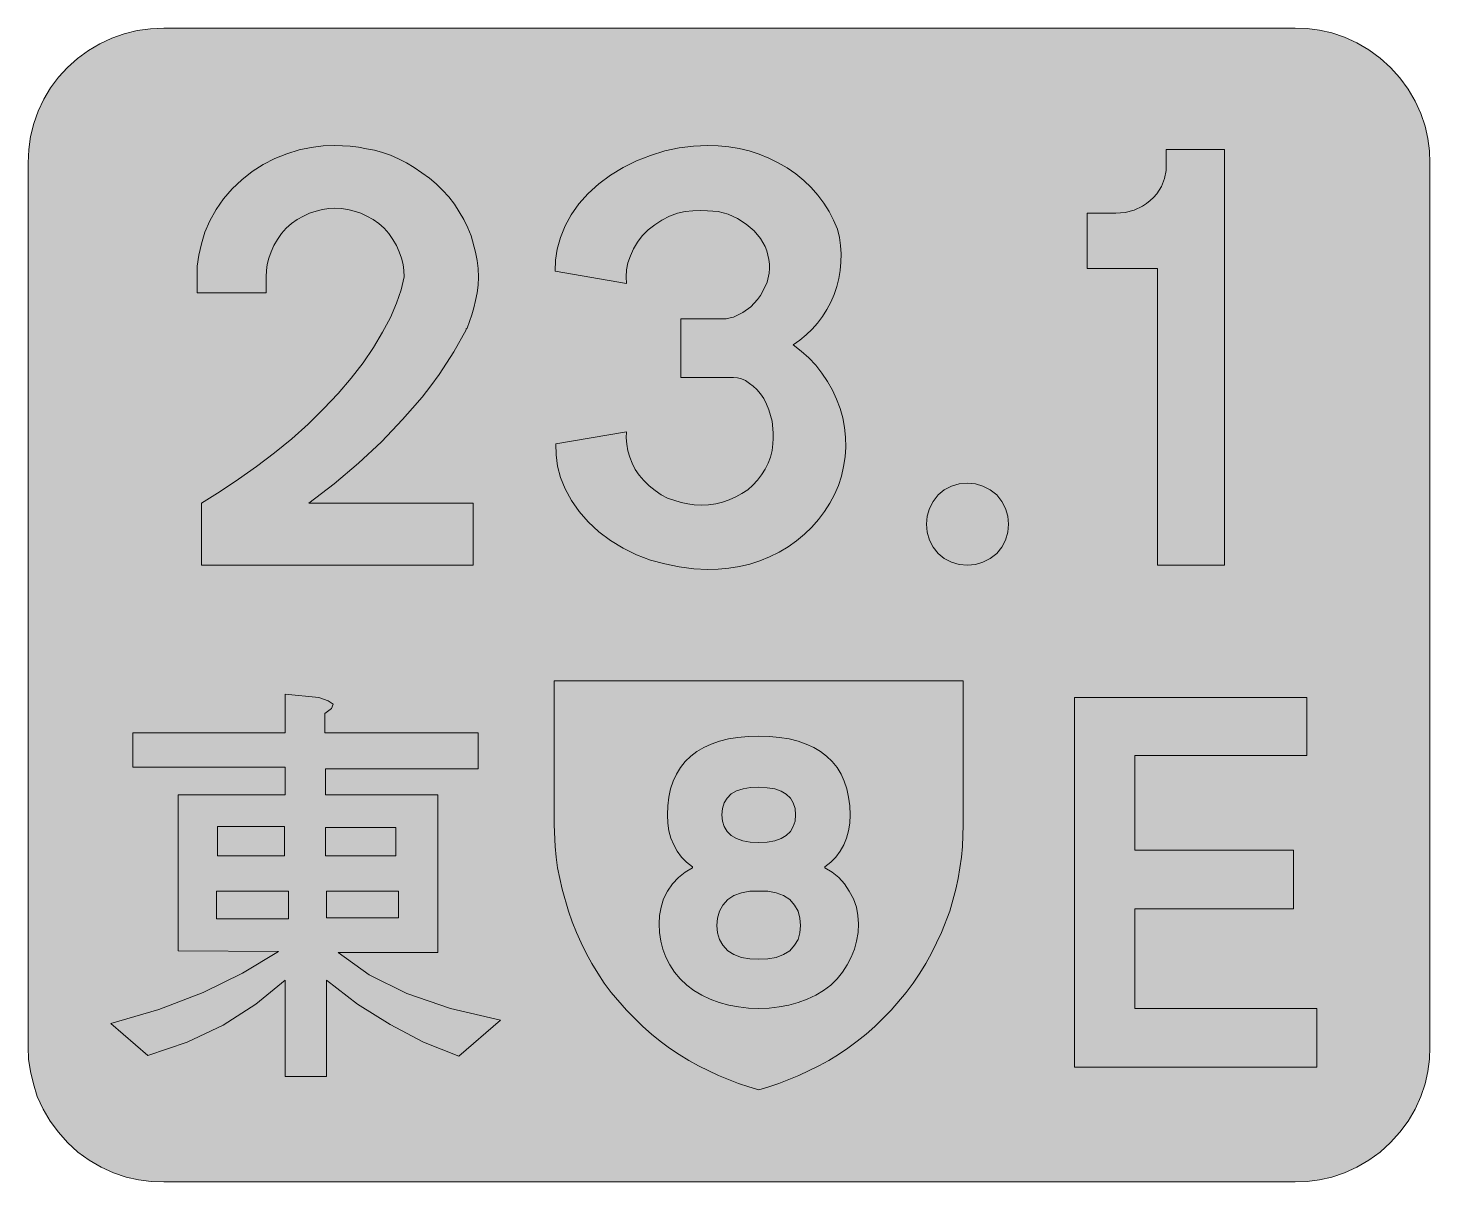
# Model space of a CAD drawing. Header units: metres. Extents: x 135 to 436, y 12 to 260.
import ezdxf

# ---------------------------------------------------------------- set-up
doc = ezdxf.new("R2010")
doc.units = ezdxf.units.M
for name, color, linetype, true_color in [('FILL_BLACK_000000', 7, 'Continuous', 0x000000), ('FILL_LIME_00FF00', 7, 'Continuous', 0x00ff00), ('FILL_WHITE_FFFFFF', 7, 'Continuous', 0xffffff), ('FILL_YELLOW_FFFF00', 7, 'Continuous', 0xffff00)]:
    doc.layers.add(name, color=color, linetype=linetype, true_color=true_color)

msp = doc.modelspace()

# ---------------------------------------------------------------- hatches: boundary and pattern name
at = {"layer": 'FILL_BLACK_000000', "true_color": 0x000000}
h = msp.add_hatch(color=7, dxfattribs=at)
h.dxf.hatch_style = 1
h.paths.add_polyline_path([(285.14, 50.06), (283.12, 50.62), (281.19, 51.34), (279.37, 52.21), (277.68, 53.21), (276.12, 54.36), (274.73, 55.7), (273.52, 57.15), (272.5, 58.69), (271.66, 60.32), (271.02, 62.03), (270.55, 63.8), (270.27, 65.63), (270.18, 67.5), (270.28, 69.28), (270.61, 71.08), (271.17, 72.84), (271.98, 74.52), (273.05, 76.07), (274.34, 77.44), (275.8, 78.62), (277.38, 79.56), (277.38, 79.74), (276.11, 80.74), (275.02, 81.86), (274.09, 83.1), (273.33, 84.44), (272.74, 85.9), (272.32, 87.46), (272.06, 89.13), (271.98, 90.9), (272.06, 92.87), (272.29, 94.74), (272.67, 96.5), (273.22, 98.14), (273.92, 99.67), (274.79, 101.08), (275.82, 102.35), (277.02, 103.5), (278.32, 104.51), (279.78, 105.39), (281.4, 106.13), (283.16, 106.74), (285.07, 107.21), (287.12, 107.55), (289.3, 107.75), (291.6, 107.82), (293.9, 107.75), (296.08, 107.55), (298.13, 107.21), (300.04, 106.74), (301.8, 106.13), (303.42, 105.39), (304.88, 104.51), (306.18, 103.5), (307.38, 102.35), (308.41, 101.08), (309.28, 99.67), (309.98, 98.14), (310.53, 96.5), (310.91, 94.74), (311.14, 92.87), (311.22, 90.9), (311.14, 89.13), (310.88, 87.46), (310.46, 85.9), (309.87, 84.44), (309.11, 83.1), (308.18, 81.86), (307.09, 80.74), (305.82, 79.74), (305.82, 79.56), (307.37, 78.62), (308.77, 77.44), (310, 76.07), (311.04, 74.52), (311.96, 72.84), (312.57, 71.08), (312.91, 69.28), (313.02, 67.5), (312.92, 65.63), (312.62, 63.8), (312.14, 62.03), (311.47, 60.32), (310.62, 58.69), (309.6, 57.15), (308.42, 55.7), (307.08, 54.36), (305.52, 53.21), (303.83, 52.21), (302.01, 51.34), (300.08, 50.62), (298.06, 50.06), (295.97, 49.65), (293.81, 49.4), (291.6, 49.32), (289.39, 49.4), (287.23, 49.65), (285.14, 50.06)])
h.paths.add_polyline_path([(286.28, 73.56), (284.94, 72.72), (283.89, 71.54), (283.16, 70.2), (282.74, 68.72), (282.6, 67.14), (282.74, 65.59), (283.16, 64.17), (283.89, 62.89), (284.94, 61.74), (286.28, 60.9), (287.86, 60.3), (289.65, 59.97), (291.6, 59.94), (293.55, 59.97), (295.33, 60.3), (296.92, 60.9), (298.26, 61.74), (299.31, 62.89), (300.04, 64.17), (300.46, 65.59), (300.6, 67.14), (300.46, 68.72), (300.04, 70.2), (299.31, 71.54), (298.26, 72.72), (296.92, 73.56), (295.33, 74.16), (293.55, 74.49), (291.6, 74.52), (289.65, 74.49), (287.86, 74.16), (286.28, 73.56)], flags=16)
h.paths.add_polyline_path([(299.02, 93.5), (298.39, 94.52), (297.52, 95.35), (296.4, 96), (295.04, 96.47), (293.44, 96.75), (291.6, 96.84), (289.81, 96.77), (288.22, 96.52), (286.84, 96.08), (285.66, 95.4), (284.82, 94.52), (284.2, 93.49), (283.81, 92.29), (283.68, 90.9), (283.81, 89.56), (284.18, 88.38), (284.81, 87.36), (285.68, 86.51), (286.8, 85.84), (288.16, 85.36), (289.76, 85.06), (291.6, 84.96), (293.44, 85.06), (295.04, 85.36), (296.4, 85.84), (297.52, 86.51), (298.39, 87.36), (299.02, 88.38), (299.39, 89.56), (299.52, 90.9), (299.39, 92.29), (299.02, 93.5)], flags=16)
at = {"layer": 'FILL_LIME_00FF00', "true_color": 0x00ff00}
h = msp.add_hatch(color=7, dxfattribs=at)
h.dxf.hatch_style = 1
h.paths.add_polyline_path([(406.8, 259.92), (409.4, 259.81), (412.04, 259.47), (414.72, 258.86), (417.42, 257.94), (420.08, 256.72), (422.64, 255.24), (425.06, 253.48), (427.32, 251.46), (429.34, 249.2), (431.1, 246.78), (432.58, 244.22), (433.8, 241.56), (434.72, 238.86), (435.33, 236.18), (435.67, 233.54), (435.78, 230.94), (435.78, 41.04), (435.67, 38.44), (435.33, 35.8), (434.72, 33.12), (433.8, 30.42), (432.58, 27.68), (431.1, 25.13), (429.34, 22.75), (427.32, 20.52), (425.06, 18.49), (422.64, 16.74), (420.08, 15.25), (417.42, 14.04), (414.72, 13.12), (412.04, 12.51), (409.4, 12.17), (406.8, 12.06), (163.8, 12.06), (161.1, 12.17), (158.4, 12.51), (155.7, 13.12), (153, 14.04), (150.34, 15.25), (147.78, 16.74), (145.36, 18.49), (143.1, 20.52), (141.15, 22.75), (139.39, 25.13), (137.86, 27.68), (136.62, 30.42), (135.78, 33.12), (135.16, 35.8), (134.77, 38.44), (134.64, 41.04), (134.64, 230.94), (134.78, 233.82), (135.2, 236.65), (135.89, 239.41), (136.84, 242.08), (138.05, 244.64), (139.5, 247.06), (141.19, 249.35), (143.1, 251.46), (145.27, 253.37), (147.6, 255.06), (150.06, 256.51), (152.64, 257.71), (155.32, 258.67), (158.08, 259.36), (160.92, 259.78), (163.8, 259.92), (406.8, 259.92)])
at = {"layer": 'FILL_WHITE_FFFFFF', "true_color": 0xffffff}
h = msp.add_hatch(color=7, dxfattribs=at)
h.dxf.hatch_style = 1
h.paths.add_polyline_path([(171, 203.04), (171, 208.8), (171.35, 211.15), (171.88, 213.59), (172.65, 216.06), (173.7, 218.52), (175.05, 220.91), (176.65, 223.2), (178.48, 225.35), (180.54, 227.34), (182.77, 229.1), (185.13, 230.6), (187.63, 231.87), (190.26, 232.92), (192.85, 233.73), (195.46, 234.29), (198.03, 234.62), (200.52, 234.72), (203.87, 234.56), (205.61, 234.34), (207.36, 234), (209.04, 233.66), (210.78, 233.19), (212.52, 232.58), (214.2, 231.84), (215.92, 230.97), (217.6, 229.97), (220.86, 227.7), (222.31, 226.45), (223.69, 225.11), (225.01, 223.68), (226.26, 222.12), (228.26, 218.77), (229.12, 217.03), (229.86, 215.28), (230.78, 211.77), (231.1, 210.01), (231.3, 208.26), (231.37, 206.43), (231.3, 204.7), (231.1, 203.05), (230.76, 201.42), (230.43, 199.83), (229.99, 198.31), (228.96, 195.48), (228.78, 195.3), (228.78, 195.12), (226.11, 190.34), (222.95, 185.49), (221.18, 183.06), (219.29, 180.64), (217.26, 178.24), (215.1, 175.86), (212.88, 173.45), (210.56, 171.07), (205.63, 166.45), (200.39, 162.04), (194.94, 157.86), (230.22, 157.86), (230.22, 144.54), (171.9, 144.54), (171.9, 157.86), (175.92, 160.36), (179.86, 162.99), (183.75, 165.76), (187.56, 168.66), (191.27, 171.69), (194.8, 174.85), (198.14, 178.1), (201.24, 181.44), (204.07, 184.71), (206.62, 188.01), (208.86, 191.31), (210.78, 194.58), (212.47, 197.75), (213.79, 200.79), (214.78, 203.69), (215.46, 206.46), (215.39, 207.81), (215.19, 209.16), (214.85, 210.51), (214.38, 211.86), (213.77, 213.2), (213.03, 214.51), (212.15, 215.76), (211.14, 216.9), (210, 217.91), (208.75, 218.79), (207.44, 219.53), (206.1, 220.14), (204.72, 220.61), (203.31, 220.95), (201.9, 221.15), (200.52, 221.22), (199.25, 221.15), (197.89, 220.95), (196.5, 220.61), (195.12, 220.14), (193.78, 219.53), (192.46, 218.79), (191.22, 217.91), (190.08, 216.9), (189.07, 215.76), (188.19, 214.51), (187.45, 213.2), (186.84, 211.86), (186.37, 210.51), (186.03, 209.16), (185.83, 207.81), (185.76, 206.46), (185.76, 203.04), (171, 203.04)])
h = msp.add_hatch(color=7, dxfattribs=at)
h.dxf.hatch_style = 1
h.paths.add_polyline_path([(294.73, 171.75), (294.7, 172.94), (294.48, 175.5), (293.78, 177.93), (293.29, 179.15), (292.68, 180.36), (291.97, 181.37), (291.22, 182.25), (290.43, 182.99), (289.62, 183.6), (288.78, 184.18), (287.91, 184.57), (287.04, 184.79), (286.2, 184.86), (274.86, 184.86), (274.86, 197.46), (284.58, 197.46), (285.48, 197.64), (286.2, 197.82), (288.15, 198.79), (289.89, 200.07), (291.36, 201.62), (291.98, 202.48), (292.5, 203.4), (293.38, 205.32), (293.85, 207.27), (293.93, 208.25), (293.92, 209.22), (293.8, 210.19), (293.58, 211.14), (293.33, 212.08), (292.98, 212.99), (291.98, 214.74), (290.62, 216.35), (288.9, 217.8), (287.05, 219.01), (285.03, 219.92), (282.88, 220.48), (280.62, 220.68), (279.08, 220.75), (277.45, 220.68), (275.79, 220.48), (274.14, 220.14), (272.42, 219.5), (270.79, 218.68), (269.25, 217.68), (267.84, 216.54), (266.59, 215.29), (265.54, 213.95), (264.7, 212.52), (264.06, 210.96), (263.51, 209.48), (263.2, 207.99), (263.1, 206.51), (263.16, 205.02), (247.86, 207.72), (247.97, 210.05), (248.33, 212.45), (249, 214.91), (250.02, 217.44), (251.3, 219.83), (252.94, 222.14), (254.93, 224.35), (257.22, 226.44), (259.75, 228.33), (262.46, 229.97), (265.35, 231.38), (268.38, 232.56), (271.44, 233.51), (274.5, 234.18), (277.56, 234.52), (280.62, 234.72), (282.91, 234.64), (285.16, 234.42), (287.39, 234.04), (289.57, 233.51), (291.71, 232.82), (293.78, 231.99), (295.79, 231), (297.72, 229.86), (299.55, 228.58), (301.26, 227.17), (302.83, 225.65), (304.27, 224.03), (305.56, 222.32), (306.71, 220.52), (307.69, 218.65), (308.52, 216.72), (308.92, 214.96), (309.17, 213.18), (309.27, 211.41), (309.24, 209.63), (309.07, 207.87), (308.77, 206.11), (308.35, 204.38), (307.8, 202.68), (307.07, 201.03), (306.22, 199.45), (305.26, 197.95), (304.2, 196.54), (303.04, 195.22), (301.78, 194), (300.42, 192.88), (298.98, 191.88), (300.73, 190.53), (302.35, 189.06), (303.83, 187.47), (305.17, 185.78), (306.36, 184), (307.41, 182.13), (308.31, 180.2), (309.06, 178.2), (309.64, 176.16), (310.04, 174.09), (310.26, 172.01), (310.3, 169.92), (310.16, 167.83), (309.84, 165.75), (309.36, 163.68), (308.7, 161.64), (307.87, 159.71), (306.89, 157.84), (305.74, 156.04), (304.45, 154.33), (303.01, 152.71), (301.44, 151.19), (299.73, 149.78), (297.9, 148.5), (295.96, 147.35), (293.93, 146.35), (291.83, 145.49), (289.66, 144.79), (287.45, 144.24), (285.19, 143.87), (282.91, 143.66), (280.62, 143.64), (277.63, 143.78), (274.5, 144.18), (271.44, 144.83), (268.38, 145.62), (265.35, 146.8), (262.46, 148.21), (259.75, 149.85), (257.22, 151.74), (254.96, 153.83), (253.01, 156.06), (251.37, 158.42), (250.02, 160.92), (249, 163.35), (248.35, 165.78), (248.05, 168.21), (248.04, 170.64), (263.16, 173.16), (263.12, 171.89), (263.25, 170.53), (263.51, 169.14), (263.88, 167.76), (264.38, 166.42), (265.07, 165.11), (265.93, 163.86), (266.94, 162.72), (268.08, 161.57), (269.32, 160.56), (270.64, 159.68), (271.98, 158.94), (274.93, 158.02), (276.36, 157.7), (277.74, 157.5), (279.29, 157.44), (280.83, 157.53), (282.35, 157.75), (283.84, 158.11), (285.28, 158.59), (286.68, 159.2), (288, 159.91), (289.26, 160.74), (290.36, 161.73), (291.34, 162.79), (292.22, 163.94), (292.97, 165.15), (293.6, 166.43), (294.09, 167.78), (294.45, 169.18), (294.66, 170.64), (294.73, 171.75)])
h = msp.add_hatch(color=7, dxfattribs=at)
h.dxf.hatch_style = 1
h.paths.add_polyline_path([(377.28, 144.54), (377.28, 208.26), (362.16, 208.26), (362.16, 220.14), (368.28, 220.14), (370.29, 220.31), (372.24, 220.81), (374.05, 221.66), (374.89, 222.21), (375.66, 222.84), (376.42, 223.54), (377.08, 224.28), (378.11, 225.88), (378.77, 227.57), (379.08, 229.32), (379.08, 233.82), (391.68, 233.82), (391.68, 144.54), (377.28, 144.54)])
h = msp.add_hatch(color=7, dxfattribs=at)
h.dxf.hatch_style = 1
h.paths.add_polyline_path([(345.07, 151.62), (344.59, 149.94), (343.8, 148.4), (342.72, 147.06), (341.31, 145.98), (339.77, 145.19), (338.14, 144.71), (336.42, 144.54), (334.68, 144.71), (333, 145.19), (331.46, 145.98), (330.12, 147.06), (329.04, 148.4), (328.25, 149.94), (327.77, 151.62), (327.6, 153.36), (327.77, 155.08), (328.25, 156.71), (329.04, 158.25), (330.12, 159.66), (331.46, 160.74), (333, 161.53), (334.68, 162.01), (336.42, 162.18), (338.14, 162.01), (339.77, 161.53), (341.31, 160.74), (342.72, 159.66), (343.8, 158.25), (344.59, 156.71), (345.07, 155.08), (345.24, 153.36), (345.07, 151.62)])
h = msp.add_hatch(color=7, dxfattribs=at)
h.dxf.hatch_style = 1
h.paths.add_polyline_path([(198.36, 112.68), (198.36, 108.54), (231.3, 108.54), (231.3, 100.8), (198.54, 100.8), (198.54, 95.22), (222.66, 95.22), (222.66, 61.38), (201.24, 61.38), (207.9, 56.52), (216, 52.56), (225.36, 49.32), (236.16, 46.8), (227.16, 39.06), (219.6, 42.12), (212.4, 45.9), (205.38, 50.22), (198.72, 55.44), (198.72, 34.74), (189.9, 34.74), (189.9, 55.44), (183.6, 50.22), (176.58, 45.72), (168.84, 42.12), (160.38, 39.24), (152.46, 46.08), (162.72, 49.14), (172.26, 52.74), (180.72, 56.88), (188.46, 61.56), (166.86, 61.74), (166.86, 95.22), (189.9, 95.22), (189.9, 101.16), (157.14, 101.16), (157.14, 108.54), (189.9, 108.54), (189.9, 116.82), (197.1, 116.1), (199.08, 115.38), (200.16, 114.66), (199.8, 113.76), (198.36, 112.68)])
h.paths.add_polyline_path([(189.72, 82.08), (189.72, 88.38), (175.32, 88.38), (175.32, 82.08), (189.72, 82.08)], flags=16)
h.paths.add_polyline_path([(198.72, 68.76), (214.2, 68.76), (214.2, 74.52), (198.72, 74.52), (198.72, 68.76)], flags=16)
h.paths.add_polyline_path([(198.54, 88.2), (198.54, 82.08), (213.66, 82.08), (213.66, 88.2), (198.54, 88.2)], flags=16)
h.paths.add_polyline_path([(190.62, 74.52), (175.14, 74.52), (175.14, 68.58), (190.62, 68.58), (190.62, 74.52)], flags=16)
h = msp.add_hatch(color=7, dxfattribs=at)
h.dxf.hatch_style = 1
h.paths.add_polyline_path([(359.46, 116.1), (409.32, 116.1), (409.32, 103.68), (372.42, 103.68), (372.42, 83.34), (406.44, 83.34), (406.44, 70.74), (372.42, 70.74), (372.42, 49.32), (411.48, 49.32), (411.48, 36.72), (359.46, 36.72), (359.46, 116.1)])
at = {"layer": 'FILL_YELLOW_FFFF00', "true_color": 0xffff00}
h = msp.add_hatch(color=7, dxfattribs=at)
h.dxf.hatch_style = 1
h.paths.add_polyline_path([(289.44, 32.46), (287.28, 33.19), (282.96, 34.92), (278.66, 36.97), (276.56, 38.13), (274.5, 39.42), (272.44, 40.81), (270.45, 42.29), (268.53, 43.84), (266.67, 45.47), (263.16, 48.96), (259.92, 52.74), (258.42, 54.79), (257.02, 56.89), (255.72, 59.02), (254.52, 61.2), (253.42, 63.41), (252.43, 65.65), (251.53, 67.91), (250.74, 70.2), (249.37, 74.95), (248.4, 79.56), (248.06, 81.86), (247.84, 84.15), (247.68, 88.74), (247.68, 119.7), (335.52, 119.7), (335.52, 88.74), (335.36, 84.15), (335.14, 81.86), (334.8, 79.56), (334.44, 77.26), (333.92, 74.95), (332.64, 70.2), (330.85, 65.65), (328.7, 61.2), (327.49, 59.02), (326.19, 56.89), (324.78, 54.79), (323.28, 52.74), (320.04, 48.96), (316.53, 45.47), (314.67, 43.84), (312.75, 42.29), (310.76, 40.81), (308.7, 39.42), (306.64, 38.13), (304.54, 36.97), (300.24, 34.92), (295.92, 33.19), (293.76, 32.46), (291.6, 31.86), (289.44, 32.46)])

# ---------------------------------------------------------------- linework, layer by layer
at = {"layer": 'FILL_BLACK_000000', "lineweight": 0, "true_color": 0x000000}
for points in [[(285.14, 50.06), (283.12, 50.62), (281.19, 51.34), (279.37, 52.21), (277.68, 53.21), (276.12, 54.36), (274.73, 55.7), (273.52, 57.15), (272.5, 58.69), (271.66, 60.32), (271.02, 62.03), (270.55, 63.8), (270.27, 65.63), (270.18, 67.5), (270.28, 69.28), (270.61, 71.08), (271.17, 72.84), (271.98, 74.52), (273.05, 76.07), (274.34, 77.44), (275.8, 78.62), (277.38, 79.56), (277.38, 79.74), (276.11, 80.74), (275.02, 81.86), (274.09, 83.1), (273.33, 84.44), (272.74, 85.9), (272.32, 87.46), (272.06, 89.13), (271.98, 90.9), (272.06, 92.87), (272.29, 94.74), (272.67, 96.5), (273.22, 98.14), (273.92, 99.67), (274.79, 101.08), (275.82, 102.35), (277.02, 103.5), (278.32, 104.51), (279.78, 105.39), (281.4, 106.13), (283.16, 106.74), (285.07, 107.21), (287.12, 107.55), (289.3, 107.75), (291.6, 107.82), (293.9, 107.75), (296.08, 107.55), (298.13, 107.21), (300.04, 106.74), (301.8, 106.13), (303.42, 105.39), (304.88, 104.51), (306.18, 103.5), (307.38, 102.35), (308.41, 101.08), (309.28, 99.67), (309.98, 98.14), (310.53, 96.5), (310.91, 94.74), (311.14, 92.87), (311.22, 90.9), (311.14, 89.13), (310.88, 87.46), (310.46, 85.9), (309.87, 84.44), (309.11, 83.1), (308.18, 81.86), (307.09, 80.74), (305.82, 79.74), (305.82, 79.56), (307.37, 78.62), (308.77, 77.44), (310, 76.07), (311.04, 74.52), (311.96, 72.84), (312.57, 71.08), (312.91, 69.28), (313.02, 67.5), (312.92, 65.63), (312.62, 63.8), (312.14, 62.03), (311.47, 60.32), (310.62, 58.69), (309.6, 57.15), (308.42, 55.7), (307.08, 54.36), (305.52, 53.21), (303.83, 52.21), (302.01, 51.34), (300.08, 50.62), (298.06, 50.06), (295.97, 49.65), (293.81, 49.4), (291.6, 49.32), (289.39, 49.4), (287.23, 49.65)], [(299.02, 93.5), (298.39, 94.52), (297.52, 95.35), (296.4, 96), (295.04, 96.47), (293.44, 96.75), (291.6, 96.84), (289.81, 96.77), (288.22, 96.52), (286.84, 96.08), (285.66, 95.4), (284.82, 94.52), (284.2, 93.49), (283.81, 92.29), (283.68, 90.9), (283.81, 89.56), (284.18, 88.38), (284.81, 87.36), (285.68, 86.51), (286.8, 85.84), (288.16, 85.36), (289.76, 85.06), (291.6, 84.96), (293.44, 85.06), (295.04, 85.36), (296.4, 85.84), (297.52, 86.51), (298.39, 87.36), (299.02, 88.38), (299.39, 89.56), (299.52, 90.9), (299.39, 92.29)], [(286.28, 73.56), (284.94, 72.72), (283.89, 71.54), (283.16, 70.2), (282.74, 68.72), (282.6, 67.14), (282.74, 65.59), (283.16, 64.17), (283.89, 62.89), (284.94, 61.74), (286.28, 60.9), (287.86, 60.3), (289.65, 59.97), (291.6, 59.94), (293.55, 59.97), (295.33, 60.3), (296.92, 60.9), (298.26, 61.74), (299.31, 62.89), (300.04, 64.17), (300.46, 65.59), (300.6, 67.14), (300.46, 68.72), (300.04, 70.2), (299.31, 71.54), (298.26, 72.72), (296.92, 73.56), (295.33, 74.16), (293.55, 74.49), (291.6, 74.52), (289.65, 74.49), (287.86, 74.16)]]:
    msp.add_lwpolyline(points, close=True, dxfattribs=at)
at = {"layer": 'FILL_LIME_00FF00', "lineweight": 0, "true_color": 0x00ff00}
msp.add_lwpolyline([(406.8, 259.92), (409.4, 259.81), (412.04, 259.47), (414.72, 258.86), (417.42, 257.94), (420.08, 256.72), (422.64, 255.24), (425.06, 253.48), (427.32, 251.46), (429.34, 249.2), (431.1, 246.78), (432.58, 244.22), (433.8, 241.56), (434.72, 238.86), (435.33, 236.18), (435.67, 233.54), (435.78, 230.94), (435.78, 41.04), (435.67, 38.44), (435.33, 35.8), (434.72, 33.12), (433.8, 30.42), (432.58, 27.68), (431.1, 25.13), (429.34, 22.75), (427.32, 20.52), (425.06, 18.49), (422.64, 16.74), (420.08, 15.25), (417.42, 14.04), (414.72, 13.12), (412.04, 12.51), (409.4, 12.17), (406.8, 12.06), (163.8, 12.06), (161.1, 12.17), (158.4, 12.51), (155.7, 13.12), (153, 14.04), (150.34, 15.25), (147.78, 16.74), (145.36, 18.49), (143.1, 20.52), (141.15, 22.75), (139.39, 25.13), (137.86, 27.68), (136.62, 30.42), (135.78, 33.12), (135.16, 35.8), (134.77, 38.44), (134.64, 41.04), (134.64, 230.94), (134.78, 233.82), (135.2, 236.65), (135.89, 239.41), (136.84, 242.08), (138.05, 244.64), (139.5, 247.06), (141.19, 249.35), (143.1, 251.46), (145.27, 253.37), (147.6, 255.06), (150.06, 256.51), (152.64, 257.71), (155.32, 258.67), (158.08, 259.36), (160.92, 259.78), (163.8, 259.92)], close=True, dxfattribs=at)
at = {"layer": 'FILL_WHITE_FFFFFF', "lineweight": 0, "true_color": 0xffffff}
for points in [[(171, 203.04), (171, 208.8), (171.35, 211.15), (171.88, 213.59), (172.65, 216.06), (173.7, 218.52), (175.05, 220.91), (176.65, 223.2), (178.48, 225.35), (180.54, 227.34), (182.77, 229.1), (185.13, 230.6), (187.63, 231.87), (190.26, 232.92), (192.85, 233.73), (195.46, 234.29), (198.03, 234.62), (200.52, 234.72), (203.87, 234.56), (205.61, 234.34), (207.36, 234), (209.04, 233.66), (210.78, 233.19), (212.52, 232.58), (214.2, 231.84), (215.92, 230.97), (217.6, 229.97), (220.86, 227.7), (222.31, 226.45), (223.69, 225.11), (225.01, 223.68), (226.26, 222.12), (228.26, 218.77), (229.12, 217.03), (229.86, 215.28), (230.78, 211.77), (231.1, 210.01), (231.3, 208.26), (231.37, 206.43), (231.3, 204.7), (231.1, 203.05), (230.76, 201.42), (230.43, 199.83), (229.99, 198.31), (228.96, 195.48), (228.78, 195.3), (228.78, 195.12), (226.11, 190.34), (222.95, 185.49), (221.18, 183.06), (219.29, 180.64), (217.26, 178.24), (215.1, 175.86), (212.88, 173.45), (210.56, 171.07), (205.63, 166.45), (200.39, 162.04), (194.94, 157.86), (230.22, 157.86), (230.22, 144.54), (171.9, 144.54), (171.9, 157.86), (175.92, 160.36), (179.86, 162.99), (183.75, 165.76), (187.56, 168.66), (191.27, 171.69), (194.8, 174.85), (198.14, 178.1), (201.24, 181.44), (204.07, 184.71), (206.62, 188.01), (208.86, 191.31), (210.78, 194.58), (212.47, 197.75), (213.79, 200.79), (214.78, 203.69), (215.46, 206.46), (215.39, 207.81), (215.19, 209.16), (214.85, 210.51), (214.38, 211.86), (213.77, 213.2), (213.03, 214.51), (212.15, 215.76), (211.14, 216.9), (210, 217.91), (208.75, 218.79), (207.44, 219.53), (206.1, 220.14), (204.72, 220.61), (203.31, 220.95), (201.9, 221.15), (200.52, 221.22), (199.25, 221.15), (197.89, 220.95), (196.5, 220.61), (195.12, 220.14), (193.78, 219.53), (192.46, 218.79), (191.22, 217.91), (190.08, 216.9), (189.07, 215.76), (188.19, 214.51), (187.45, 213.2), (186.84, 211.86), (186.37, 210.51), (186.03, 209.16), (185.83, 207.81), (185.76, 206.46), (185.76, 203.04)], [(294.73, 171.75), (294.7, 172.94), (294.48, 175.5), (293.78, 177.93), (293.29, 179.15), (292.68, 180.36), (291.97, 181.37), (291.22, 182.25), (290.43, 182.99), (289.62, 183.6), (288.78, 184.18), (287.91, 184.57), (287.04, 184.79), (286.2, 184.86), (274.86, 184.86), (274.86, 197.46), (284.58, 197.46), (285.48, 197.64), (286.2, 197.82), (288.15, 198.79), (289.89, 200.07), (291.36, 201.62), (291.98, 202.48), (292.5, 203.4), (293.38, 205.32), (293.85, 207.27), (293.93, 208.25), (293.92, 209.22), (293.8, 210.19), (293.58, 211.14), (293.33, 212.08), (292.98, 212.99), (291.98, 214.74), (290.62, 216.35), (288.9, 217.8), (287.05, 219.01), (285.03, 219.92), (282.88, 220.48), (280.62, 220.68), (279.08, 220.75), (277.45, 220.68), (275.79, 220.48), (274.14, 220.14), (272.42, 219.5), (270.79, 218.68), (269.25, 217.68), (267.84, 216.54), (266.59, 215.29), (265.54, 213.95), (264.7, 212.52), (264.06, 210.96), (263.51, 209.48), (263.2, 207.99), (263.1, 206.51), (263.16, 205.02), (247.86, 207.72), (247.97, 210.05), (248.33, 212.45), (249, 214.91), (250.02, 217.44), (251.3, 219.83), (252.94, 222.14), (254.93, 224.35), (257.22, 226.44), (259.75, 228.33), (262.46, 229.97), (265.35, 231.38), (268.38, 232.56), (271.44, 233.51), (274.5, 234.18), (277.56, 234.52), (280.62, 234.72), (282.91, 234.64), (285.16, 234.42), (287.39, 234.04), (289.57, 233.51), (291.71, 232.82), (293.78, 231.99), (295.79, 231), (297.72, 229.86), (299.55, 228.58), (301.26, 227.17), (302.83, 225.65), (304.27, 224.03), (305.56, 222.32), (306.71, 220.52), (307.69, 218.65), (308.52, 216.72), (308.92, 214.96), (309.17, 213.18), (309.27, 211.41), (309.24, 209.63), (309.07, 207.87), (308.77, 206.11), (308.35, 204.38), (307.8, 202.68), (307.07, 201.03), (306.22, 199.45), (305.26, 197.95), (304.2, 196.54), (303.04, 195.22), (301.78, 194), (300.42, 192.88), (298.98, 191.88), (300.73, 190.53), (302.35, 189.06), (303.83, 187.47), (305.17, 185.78), (306.36, 184), (307.41, 182.13), (308.31, 180.2), (309.06, 178.2), (309.64, 176.16), (310.04, 174.09), (310.26, 172.01), (310.3, 169.92), (310.16, 167.83), (309.84, 165.75), (309.36, 163.68), (308.7, 161.64), (307.87, 159.71), (306.89, 157.84), (305.74, 156.04), (304.45, 154.33), (303.01, 152.71), (301.44, 151.19), (299.73, 149.78), (297.9, 148.5), (295.96, 147.35), (293.93, 146.35), (291.83, 145.49), (289.66, 144.79), (287.45, 144.24), (285.19, 143.87), (282.91, 143.66), (280.62, 143.64), (277.63, 143.78), (274.5, 144.18), (271.44, 144.83), (268.38, 145.62), (265.35, 146.8), (262.46, 148.21), (259.75, 149.85), (257.22, 151.74), (254.96, 153.83), (253.01, 156.06), (251.37, 158.42), (250.02, 160.92), (249, 163.35), (248.35, 165.78), (248.05, 168.21), (248.04, 170.64), (263.16, 173.16), (263.12, 171.89), (263.25, 170.53), (263.51, 169.14), (263.88, 167.76), (264.38, 166.42), (265.07, 165.11), (265.93, 163.86), (266.94, 162.72), (268.08, 161.57), (269.32, 160.56), (270.64, 159.68), (271.98, 158.94), (274.93, 158.02), (276.36, 157.7), (277.74, 157.5), (279.29, 157.44), (280.83, 157.53), (282.35, 157.75), (283.84, 158.11), (285.28, 158.59), (286.68, 159.2), (288, 159.91), (289.26, 160.74), (290.36, 161.73), (291.34, 162.79), (292.22, 163.94), (292.97, 165.15), (293.6, 166.43), (294.09, 167.78), (294.45, 169.18), (294.66, 170.64)], [(377.28, 144.54), (377.28, 208.26), (362.16, 208.26), (362.16, 220.14), (368.28, 220.14), (370.29, 220.31), (372.24, 220.81), (374.05, 221.66), (374.89, 222.21), (375.66, 222.84), (376.42, 223.54), (377.08, 224.28), (378.11, 225.88), (378.77, 227.57), (379.08, 229.32), (379.08, 233.82), (391.68, 233.82), (391.68, 144.54)], [(345.07, 151.62), (344.59, 149.94), (343.8, 148.4), (342.72, 147.06), (341.31, 145.98), (339.77, 145.19), (338.14, 144.71), (336.42, 144.54), (334.68, 144.71), (333, 145.19), (331.46, 145.98), (330.12, 147.06), (329.04, 148.4), (328.25, 149.94), (327.77, 151.62), (327.6, 153.36), (327.77, 155.08), (328.25, 156.71), (329.04, 158.25), (330.12, 159.66), (331.46, 160.74), (333, 161.53), (334.68, 162.01), (336.42, 162.18), (338.14, 162.01), (339.77, 161.53), (341.31, 160.74), (342.72, 159.66), (343.8, 158.25), (344.59, 156.71), (345.07, 155.08), (345.24, 153.36)], [(198.36, 112.68), (198.36, 108.54), (231.3, 108.54), (231.3, 100.8), (198.54, 100.8), (198.54, 95.22), (222.66, 95.22), (222.66, 61.38), (201.24, 61.38), (207.9, 56.52), (216, 52.56), (225.36, 49.32), (236.16, 46.8), (227.16, 39.06), (219.6, 42.12), (212.4, 45.9), (205.38, 50.22), (198.72, 55.44), (198.72, 34.74), (189.9, 34.74), (189.9, 55.44), (183.6, 50.22), (176.58, 45.72), (168.84, 42.12), (160.38, 39.24), (152.46, 46.08), (162.72, 49.14), (172.26, 52.74), (180.72, 56.88), (188.46, 61.56), (166.86, 61.74), (166.86, 95.22), (189.9, 95.22), (189.9, 101.16), (157.14, 101.16), (157.14, 108.54), (189.9, 108.54), (189.9, 116.82), (197.1, 116.1), (199.08, 115.38), (200.16, 114.66), (199.8, 113.76)], [(359.46, 116.1), (409.32, 116.1), (409.32, 103.68), (372.42, 103.68), (372.42, 83.34), (406.44, 83.34), (406.44, 70.74), (372.42, 70.74), (372.42, 49.32), (411.48, 49.32), (411.48, 36.72), (359.46, 36.72)], [(189.72, 82.08), (189.72, 88.38), (175.32, 88.38), (175.32, 82.08)], [(198.54, 88.2), (198.54, 82.08), (213.66, 82.08), (213.66, 88.2)], [(190.62, 74.52), (175.14, 74.52), (175.14, 68.58), (190.62, 68.58)], [(198.72, 68.76), (214.2, 68.76), (214.2, 74.52), (198.72, 74.52)]]:
    msp.add_lwpolyline(points, close=True, dxfattribs=at)
at = {"layer": 'FILL_YELLOW_FFFF00', "lineweight": 0, "true_color": 0xffff00}
msp.add_lwpolyline([(289.44, 32.46), (287.28, 33.19), (282.96, 34.92), (278.66, 36.97), (276.56, 38.13), (274.5, 39.42), (272.44, 40.81), (270.45, 42.29), (268.53, 43.84), (266.67, 45.47), (263.16, 48.96), (259.92, 52.74), (258.42, 54.79), (257.02, 56.89), (255.72, 59.02), (254.52, 61.2), (253.42, 63.41), (252.43, 65.65), (251.53, 67.91), (250.74, 70.2), (249.37, 74.95), (248.4, 79.56), (248.06, 81.86), (247.84, 84.15), (247.68, 88.74), (247.68, 119.7), (335.52, 119.7), (335.52, 88.74), (335.36, 84.15), (335.14, 81.86), (334.8, 79.56), (334.44, 77.26), (333.92, 74.95), (332.64, 70.2), (330.85, 65.65), (328.7, 61.2), (327.49, 59.02), (326.19, 56.89), (324.78, 54.79), (323.28, 52.74), (320.04, 48.96), (316.53, 45.47), (314.67, 43.84), (312.75, 42.29), (310.76, 40.81), (308.7, 39.42), (306.64, 38.13), (304.54, 36.97), (300.24, 34.92), (295.92, 33.19), (293.76, 32.46), (291.6, 31.86)], close=True, dxfattribs=at)

doc.saveas('drawing.dxf')
